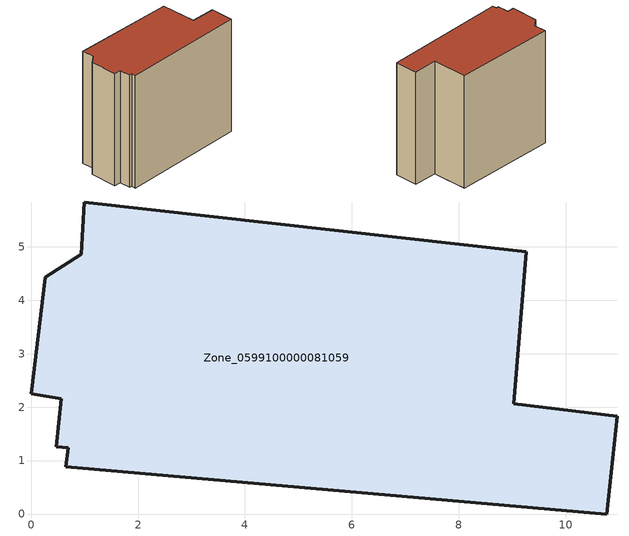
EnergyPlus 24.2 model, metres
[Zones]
Zone_0599100000081059
 floor ground (C_G): 9.03,2.06 10.97,1.83 10.77,0 0.65,0.88 0.69,1.24 0.47,1.26 0.56,2.16 0,2.25 0.26,4.43 0.94,4.86 0.99,5.84 9.27,4.91 z0
 wall outside (C_F): 0.94,4.86 0.26,4.43 0,2.25 0.56,2.16 0.47,1.26 0.69,1.24 0.65,0.88 10.77,0 10.97,1.83 9.03,2.06 9.27,4.91 0.99,5.84 0.94,4.86 z0:9.45
 roof outside (C_R): 0.56,2.16 0.47,1.26 0.69,1.24 0.65,0.88 10.77,0 10.97,1.83 9.03,2.06 9.27,4.91 0.99,5.84 0.94,4.86 0.26,4.43 0,2.25 z9.45
[BUILDING]
Pand.0599100000081059: North Axis=0; Terrain=City; Loads Convergence Tolerance Value=0.04; Temperature Convergence Tolerance Value=0.4; Solar Distribution=FullExterior; Maximum Number of Warmup Days=25; Minimum Number of Warmup Days=1
[Site:Location]
Rotterdam.The.Hague.AP_ZH_NLD Design_Conditions: Latitude=51.96; Longitude=4.45; Time Zone=1; Elevation=-4.5
[SITE:GROUNDTEMPERATURE:BUILDINGSURFACE]
18, 18, 18, 18, 18, 18, 18, 18, 18, 18, 18, 18
[MATERIAL] Thermal Absorptance=0.9; Solar Absorptance=0.7; Visible Absorptance=0.7
Name | Roughness | Thickness | Conductivity | Density | Specific Heat
G.TI.1946 | MediumSmooth | 0.15 | 1 | 540 | 1210
F.TI.1946 | Rough | 0.3 | 0.857143 | 1920 | 840
R.TI.1946 | MediumRough | 0.2 | 0.1 | 1500 | 1000
[CONSTRUCTION]
C_G: G.TI.1946
C_F: F.TI.1946
C_R: R.TI.1946
[ZONE]
Zone_0599100000081059: Type=1; Multiplier=1; Ceiling Height=Autocalculate; Volume=Autocalculate; Floor Area=autocalculate; Part of Total Floor Area=Yes
[ZONEINFILTRATION:DESIGNFLOWRATE]
Infil_Zone_0599100000081059: Zone or ZoneList or Space or SpaceList=Zone_0599100000081059; Schedule=AlwaysOn; Design Flow Rate Calculation Method=Flow/Area; Flow Rate per Floor Area=0.003; Constant Term Coefficient=1; Temperature Term Coefficient=0; Velocity Term Coefficient=0; Velocity Squared Term Coefficient=0
[HVACTEMPLATE:ZONE:IDEALLOADSAIRSYSTEM]
Zone_0599100000081059: Maximum Heating Supply Air Temperature=50; Minimum Cooling Supply Air Temperature=13; Maximum Heating Supply Air Humidity Ratio=0.0156; Minimum Cooling Supply Air Humidity Ratio=0.0077; Heating Limit=NoLimit; Cooling Limit=NoLimit; Dehumidification Control Type=ConstantSensibleHeatRatio; Cooling Sensible Heat Ratio=0.7; Dehumidification Setpoint=60; Humidification Control Type=None; Humidification Setpoint=30; Outdoor Air Method=None; Outdoor Air Flow Rate per Person=0.00944; Outdoor Air Flow Rate per Zone Floor Area=0; Outdoor Air Flow Rate per Zone=0; Demand Controlled Ventilation Type=None; Outdoor Air Economizer Type=NoEconomizer; Heat Recovery Type=None; Sensible Heat Recovery Effectiveness=0.7; Latent Heat Recovery Effectiveness=0.65
[ZONECONTROL:THERMOSTAT]
ThermostatControl_Zone_0599100000081059: Zone or ZoneList=Zone_0599100000081059; Control Type Schedule=DualSetpointControlType; Control 1=Thermostat_Zone_0599100000081059; Temperature Difference Between Cutout And Setpoint=0
[THERMOSTATSETPOINT:DUALSETPOINT]
Thermostat_Zone_0599100000081059: Heating Setpoint Temperature Schedule=HeatingSetpoint_Zone_0599100000081059; Cooling Setpoint Temperature Schedule=CoolingSetpoint_Zone_0599100000081059
[SCHEDULE:COMPACT]
HeatingSetpoint_Zone_0599100000081059: Through: 12/31, For: AllDays, Until: 24:00, 21
CoolingSetpoint_Zone_0599100000081059: Through: 12/31, For: AllDays, Until: 24:00, 24
DualSetpointControlType: Through: 12/31, For: AllDays, Until: 24:00, 4
AlwaysOn: Through: 12/31, For: AllDays, Until: 24:00, 1
